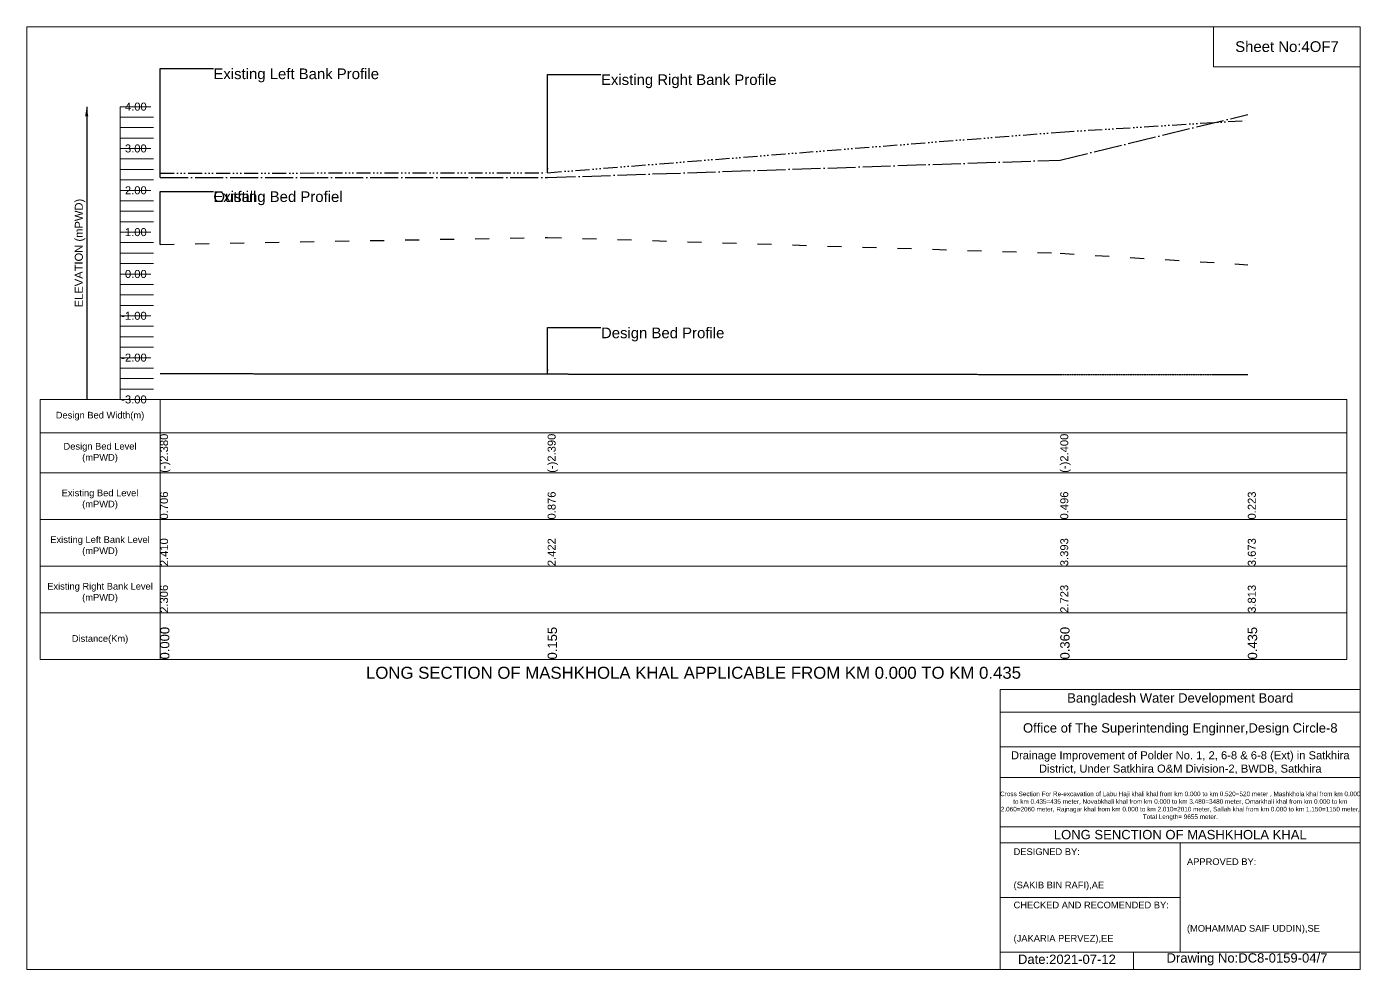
# Model space of a CAD drawing. Header units: inches. Extents: x 91000 to 648000, y -5656 to 141.
# Drawn here: x 210000 to 218000, y -5656 to 0 of the extents above; entities that cross this region are included whole.
import ezdxf

# ---------------------------------------------------------------- set-up
doc = ezdxf.new("R2010")
doc.units = ezdxf.units.IN
doc.header["$LTSCALE"] = 7
doc.header["$MEASUREMENT"] = 0
for name, pattern in [('ACAD_ISO03W100', [30, 12, -18]), ('ACAD_ISO04W100', [30, 24, -3, 0, -3]), ('ACAD_ISO14W100', [24, 12, -3, 0, -3, 0, -3, 0, -3]), ('CENTER', [2, 1.25, -0.25, 0.25, -0.25])]:
    doc.linetypes.add(name, pattern=pattern)
for name, color, linetype, lineweight in [('Cross Section Labels', 7, 'Continuous', 9), ('Design Bed Level Long Section', 7, 'CENTER', 25), ('Existing Bed Level for Long Section', 7, 'ACAD_ISO03W100', 25), ('Existing Left Bank of Long section', 7, 'ACAD_ISO04W100', 25), ('Existing Right Bank of Long Section', 7, 'ACAD_ISO14W100', 25), ('Long Section Border', 7, 'Continuous', 9), ('Long Section Labels', 7, 'Continuous', 9), ('Vscale for Long Section', 7, 'Continuous', 9)]:
    doc.layers.add(name, color=color, linetype=linetype, lineweight=lineweight)
doc.styles.get("Standard").update_dxf_attribs({"font": 'arial.ttf'})
doc.dimstyles.get("Standard").update_dxf_attribs({"dimtxt": 0.18, "dimasz": 0.18, "dimexe": 0.18, "dimexo": 0.0625, "dimgap": 0.09, "dimtad": 0, "dimtih": 1, "dimtoh": 1, "dimdec": 4, "dimzin": 0, "dimdsep": 46, "dimtxsty": 'Standard', "dimcen": 0.09, "dimadec": 0, "dimazin": 0, "dimtfac": 1, "dimtdec": 4, "dimtofl": 0, "dimtmove": 0, "dimatfit": 3, "dimfxl": 1, "dimtolj": 1, "dimtzin": 0, "dimarcsym": 0})

msp = doc.modelspace()

# ---------------------------------------------------------------- linework, layer by layer
at = {"layer": 'Cross Section Labels'}
for points in [[(210000, 0), (218000, 0), (218000, -5656), (210000, -5656)], [(217120, 0), (218000, 0), (218000, -240), (217120, -240)]]:
    msp.add_lwpolyline(points, close=True, dxfattribs=at)
for points in [[(215840, -5656), (215840, -3976), (218000, -3976)], [(215840, -4112), (218000, -4112)], [(215840, -4320), (218000, -4320)], [(215840, -4504), (218000, -4504)], [(215840, -4800), (218000, -4800)], [(215840, -4896), (218000, -4896)], [(216920, -4896), (216920, -5552)], [(215840, -5224), (216920, -5224)], [(215840, -5552), (218000, -5552)], [(216640, -5552), (216640, -5656)]]:
    msp.add_lwpolyline(points, dxfattribs=at)
at = {"layer": 'Design Bed Level Long Section'}
msp.add_lwpolyline([(210800, -2081.4), (213125, -2083.9), (216200, -2086.4), (217325, -2086.4)], dxfattribs=at)
at = {"layer": 'Existing Bed Level for Long Section'}
msp.add_lwpolyline([(210800, -1306.8), (213125, -1264.1), (216200, -1359.5), (217325, -1428)], dxfattribs=at)
at = {"layer": 'Existing Left Bank of Long section'}
msp.add_lwpolyline([(210800, -905.2), (213125, -905.2), (216200, -800.5), (217325, -526.9)], dxfattribs=at)
at = {"layer": 'Existing Right Bank of Long Section'}
msp.add_lwpolyline([(210800, -879.1), (213125, -876.1), (216200, -632.4), (217325, -562.1)], dxfattribs=at)
at = {"layer": 'Long Section Border'}
msp.add_lwpolyline([(210080, -2237), (217920, -2237), (217920, -3797), (210080, -3797)], close=True, dxfattribs=at)
for points in [[(210800, -2237), (210800, -3797)], [(210080, -2437), (217920, -2437)], [(210080, -2677), (217920, -2677)], [(210080, -2957), (217920, -2957)], [(210080, -3237), (217920, -3237)], [(210080, -3517), (217920, -3517)]]:
    msp.add_lwpolyline(points, dxfattribs=at)
at = {"layer": 'Vscale for Long Section'}
for points in [[(210560, -2237), (210560, -1986), (210560, -1735), (210560, -1484), (210560, -1233), (210560, -982), (210560, -731), (210560, -480)], [(210560, -480), (210744, -480)], [(210560, -542.8), (210760, -542.8)], [(210560, -605.5), (210760, -605.5)], [(210560, -668.2), (210760, -668.2)], [(210560, -731), (210744, -731)], [(210560, -793.8), (210760, -793.8)], [(210560, -856.5), (210760, -856.5)], [(210560, -919.2), (210760, -919.2)], [(210560, -982), (210744, -982)], [(210560, -1044.8), (210760, -1044.8)], [(210560, -1107.5), (210760, -1107.5)], [(210560, -1170.2), (210760, -1170.2)], [(210560, -1233), (210744, -1233)], [(210560, -1295.8), (210760, -1295.8)], [(210560, -1358.5), (210760, -1358.5)], [(210560, -1421.2), (210760, -1421.2)], [(210560, -1484), (210744, -1484)], [(210560, -1546.8), (210760, -1546.8)], [(210560, -1609.5), (210760, -1609.5)], [(210560, -1672.2), (210760, -1672.2)], [(210560, -1735), (210744, -1735)], [(210560, -1797.8), (210760, -1797.8)], [(210560, -1860.5), (210760, -1860.5)], [(210560, -1923.2), (210760, -1923.2)], [(210560, -1986), (210744, -1986)], [(210560, -2048.8), (210760, -2048.8)], [(210560, -2111.5), (210760, -2111.5)], [(210560, -2174.2), (210760, -2174.2)], [(210560, -2237), (210744, -2237)]]:
    msp.add_lwpolyline(points, dxfattribs=at)

# ---------------------------------------------------------------- texts
at = {"layer": 'Cross Section Labels', "attachment_point": 5}
for s, insert, char_height in [('Sheet No:4OF7', (217560, -120), 64), ('Bangladesh Water Development Board', (216920, -4036), 56), ('Office of The Superintending Enginner,Design Circle-8', (216920, -4216), 56)]:
    msp.add_mtext(s, dxfattribs=dict(at, insert=insert, char_height=char_height))
at = {"layer": 'Cross Section Labels'}
for s, insert, char_height, width, attachment_point in [('Drainage Improvement of Polder No. 1, 2, 6-8 & 6-8 (Ext) in Satkhira District, Under Satkhira O&M Division-2, BWDB, Satkhira', (216920, -4416), 48, 2240, 5), ('Cross Section For Re-excavation of Labu Haji khali khal from km 0.000 to km 0.520=520 meter , Mashkhola khal from km 0.000 to km 0.435=435 meter, Novabkhali khal from km 0.000 to km 3.480=3480 meter, Omarkhali khal from km 0.000 to km 2.060=2060 meter, Rajnagar khal from km 0.000 to km 2.010=2010 meter, Sallah khal from km 0.000 to km 1.150=1150 meter, Total Length= 9655 meter. ', (216920, -4676), 27.4148, 2160, 5), ('LONG SENCTION OF MASHKHOLA KHAL', (216920, -4848), 56, 2240, 5), ('DESIGNED BY:^J^J^J(SAKIB BIN RAFI),AE', (215920, -5056), 40, 1120, 4), ('APPROVED BY:^J^J^J^J^J^J(MOHAMMAD SAIF UDDIN),SE', (216960, -5216), 40, 1120, 4), ('CHECKED AND RECOMENDED BY:^J^J^J(JAKARIA PERVEZ),EE', (215920, -5376), 40, 1120, 4), ('Date:2021-07-12', (216240, -5596), 56, 1120, 5), ('Drawing No:DC8-0159-04/7', (217320, -5596), 56, 1760, 5)]:
    msp.add_mtext(s, dxfattribs=dict(at, insert=insert, char_height=char_height, width=width, attachment_point=attachment_point))
at = {"layer": 'Long Section Border', "attachment_point": 5}
for s, insert, char_height in [('Design Bed Width(m)', (210440, -2337), 40), ('Design Bed Level^J(mPWD)', (210440, -2557), 40), ('Existing Bed Level^J(mPWD)', (210440, -2837), 40), ('Existing Left Bank Level^J(mPWD)', (210440, -3117), 40), ('Existing Right Bank Level^J(mPWD)', (210440, -3397), 40), ('Distance(Km)', (210440, -3677), 40), ('LONG SECTION OF MASHKHOLA KHAL APPLICABLE FROM KM 0.000 TO KM 0.435', (214000, -3877), 72)]:
    msp.add_mtext(s, dxfattribs=dict(at, insert=insert, char_height=char_height))
at = {"layer": 'Long Section Labels', "char_height": 64, "attachment_point": 1}
for s, insert in [('Existing Left Bank Profile', (211120, -250.8)), ('Existing Right Bank Profile', (213445, -286)), ('Outfall', (211120, -988)), ('Existing Bed Profiel', (211120, -988)), ('Design Bed Profile', (213445, -1805.3))]:
    msp.add_mtext(s, dxfattribs=dict(at, insert=insert))
at = {"layer": 'Vscale for Long Section', "char_height": 48, "attachment_point": 6}
for s, insert in [('4.00', (210720, -480)), ('3.00', (210720, -731)), ('2.00', (210720, -982)), ('1.00', (210720, -1233)), ('0.00', (210720, -1484)), ('-1.00', (210720, -1735)), ('-2.00', (210720, -1986)), ('-3.00', (210720, -2237))]:
    msp.add_mtext(s, dxfattribs=dict(at, insert=insert))
at = {"layer": 'Vscale for Long Section', "rotation": 90}
for s, insert, char_height, attachment_point in [('ELEVATION (mPWD)', (210320, -1358.5), 48, 5), ('(-)2.380', (210800, -2677), 48, 1), ('(-)2.390', (213125, -2677), 48, 1), ('(-)2.400', (216200, -2677), 48, 1), ('(-)2.400', (216200, -2677), 48, 1), ('0.706', (210800, -2957), 48, 1), ('0.876', (213125, -2957), 48, 1), ('0.496', (216200, -2957), 48, 1), ('0.223', (217325, -2957), 48, 1), ('2.410', (210800, -3237), 48, 1), ('2.422', (213125, -3237), 48, 1), ('3.393', (216200, -3237), 48, 1), ('3.673', (217325, -3237), 48, 1), ('2.306', (210800, -3517), 48, 1), ('2.306', (210800, -3517), 48, 1), ('2.723', (216200, -3517), 48, 1), ('3.813', (217325, -3517), 48, 1), ('0.000', (210800, -3797), 56, 1), ('0.155', (213125, -3797), 56, 1), ('0.360', (216200, -3797), 56, 1), ('0.435', (217325, -3797), 56, 1)]:
    msp.add_mtext(s, dxfattribs=dict(at, insert=insert, char_height=char_height, attachment_point=attachment_point))

# ---------------------------------------------------------------- leaders
at = {"layer": 'Long Section Labels', "annotation_type": 0, "has_hookline": 1, "hookline_direction": 0}
for points, text_width in [([(210800, -905.2), (210800, -250.8), (211119.9, -250.8)], 983.1), ([(213125, -876.1), (213125, -286), (213444.9, -286)], 1042.7), ([(210800, -1306.8), (210800, -988), (211119.9, -988)], 761.9), ([(210800, -1306.8), (210800, -988), (211119.9, -988)], 247.8), ([(213125, -2083.9), (213125, -1805.3), (213444.9, -1805.3)], 729.9)]:
    msp.add_leader(points, dimstyle='Standard', override={"dimasz": 28.8}, dxfattribs=dict(at, text_width=text_width))
at = {"layer": 'Vscale for Long Section'}
msp.add_leader([(210360, -480), (210360, -2237)], dimstyle='Standard', override={"dimasz": 57.6}, dxfattribs=at)

doc.saveas('drawing.dxf')
